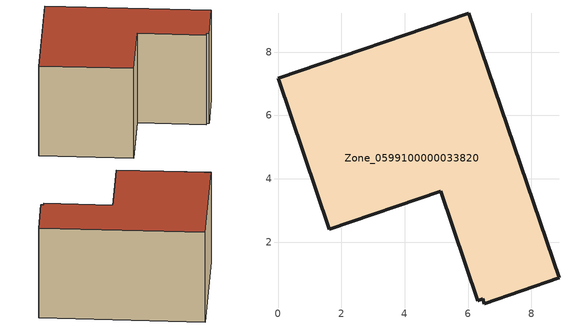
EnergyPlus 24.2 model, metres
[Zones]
Zone_0599100000033820
 floor ground (C_G): 5.13,3.61 1.62,2.41 0,7.17 6.03,9.22 8.87,0.88 6.51,0.06 6.47,0.21 6.3,0.14 z0
 wall outside (C_F): 6.03,9.22 0,7.17 1.62,2.41 5.13,3.61 6.3,0.14 6.47,0.21 6.51,0.06 8.87,0.88 6.03,9.22 z0:5.46
 roof outside (C_R): 6.3,0.14 6.47,0.21 6.51,0.06 8.87,0.88 6.03,9.22 0,7.17 1.62,2.41 5.13,3.61 z5.46
[BUILDING]
Pand.0599100000033820: North Axis=0; Terrain=City; Loads Convergence Tolerance Value=0.04; Temperature Convergence Tolerance Value=0.4; Solar Distribution=FullExterior; Maximum Number of Warmup Days=25; Minimum Number of Warmup Days=1
[Site:Location]
Rotterdam.The.Hague.AP_ZH_NLD Design_Conditions: Latitude=51.96; Longitude=4.45; Time Zone=1; Elevation=-4.5
[SITE:GROUNDTEMPERATURE:BUILDINGSURFACE]
18, 18, 18, 18, 18, 18, 18, 18, 18, 18, 18, 18
[MATERIAL] Thermal Absorptance=0.9; Solar Absorptance=0.7; Visible Absorptance=0.7
Name | Roughness | Thickness | Conductivity | Density | Specific Heat
G.TI.1946 | MediumSmooth | 0.15 | 1 | 540 | 1210
F.TI.1946 | Rough | 0.3 | 0.857143 | 1920 | 840
R.TI.1946 | MediumRough | 0.2 | 0.1 | 1500 | 1000
[CONSTRUCTION]
C_G: G.TI.1946
C_F: F.TI.1946
C_R: R.TI.1946
[ZONE]
Zone_0599100000033820: Type=1; Multiplier=1; Ceiling Height=Autocalculate; Volume=Autocalculate; Floor Area=autocalculate; Part of Total Floor Area=Yes
[ZONEINFILTRATION:DESIGNFLOWRATE]
Infil_Zone_0599100000033820: Zone or ZoneList or Space or SpaceList=Zone_0599100000033820; Schedule=AlwaysOn; Design Flow Rate Calculation Method=Flow/Area; Flow Rate per Floor Area=0.003; Constant Term Coefficient=1; Temperature Term Coefficient=0; Velocity Term Coefficient=0; Velocity Squared Term Coefficient=0
[HVACTEMPLATE:ZONE:IDEALLOADSAIRSYSTEM]
Zone_0599100000033820: Maximum Heating Supply Air Temperature=50; Minimum Cooling Supply Air Temperature=13; Maximum Heating Supply Air Humidity Ratio=0.0156; Minimum Cooling Supply Air Humidity Ratio=0.0077; Heating Limit=NoLimit; Cooling Limit=NoLimit; Dehumidification Control Type=ConstantSensibleHeatRatio; Cooling Sensible Heat Ratio=0.7; Dehumidification Setpoint=60; Humidification Control Type=None; Humidification Setpoint=30; Outdoor Air Method=None; Outdoor Air Flow Rate per Person=0.00944; Outdoor Air Flow Rate per Zone Floor Area=0; Outdoor Air Flow Rate per Zone=0; Demand Controlled Ventilation Type=None; Outdoor Air Economizer Type=NoEconomizer; Heat Recovery Type=None; Sensible Heat Recovery Effectiveness=0.7; Latent Heat Recovery Effectiveness=0.65
[ZONECONTROL:THERMOSTAT]
ThermostatControl_Zone_0599100000033820: Zone or ZoneList=Zone_0599100000033820; Control Type Schedule=DualSetpointControlType; Control 1=Thermostat_Zone_0599100000033820; Temperature Difference Between Cutout And Setpoint=0
[THERMOSTATSETPOINT:DUALSETPOINT]
Thermostat_Zone_0599100000033820: Heating Setpoint Temperature Schedule=HeatingSetpoint_Zone_0599100000033820; Cooling Setpoint Temperature Schedule=CoolingSetpoint_Zone_0599100000033820
[SCHEDULE:COMPACT]
HeatingSetpoint_Zone_0599100000033820: Through: 12/31, For: AllDays, Until: 24:00, 21
CoolingSetpoint_Zone_0599100000033820: Through: 12/31, For: AllDays, Until: 24:00, 24
DualSetpointControlType: Through: 12/31, For: AllDays, Until: 24:00, 4
AlwaysOn: Through: 12/31, For: AllDays, Until: 24:00, 1
